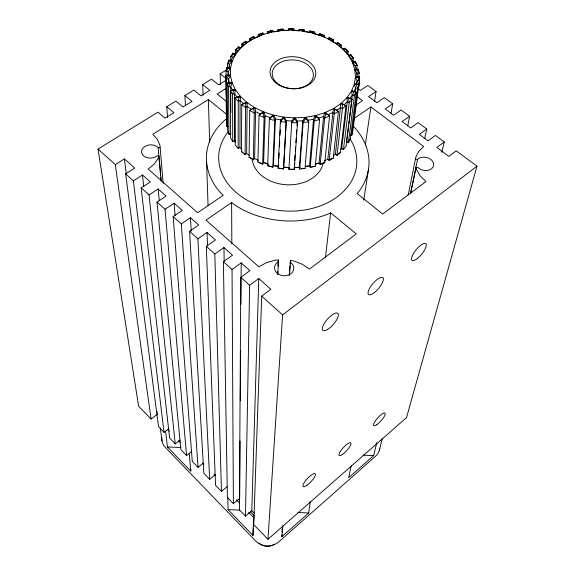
<?xml version="1.0" encoding="UTF-8"?>
<svg xmlns="http://www.w3.org/2000/svg" width="575" height="575" viewBox="0 0 575 575"><rect width="100%" height="100%" fill="white"/><g stroke="black" fill="none" stroke-linecap="round" stroke-linejoin="round"><path stroke-width="0.86" d="M239.926 147.523L240.12 100.445L240.587 96.564L238.884 97.412L238.258 101.372L238.165 148.436L239.926 147.523L241.838 149.363M241.845 46.589L241.859 43.923L245.525 41.256L247.027 42.715L245.525 41.256M245.144 153.748L245.094 154.589L245.654 103.622L247.135 102.573L246.632 153.46L245.094 154.589L241.45 151.613L241.73 104.607L246.639 102.185L240.587 96.564M239.696 498.345L233.385 503.678L232.048 269.488L241.198 262.89L249.945 270.674L240.796 277.344L239.408 509.874L245.482 516.12L251.8 510.715L258.779 278.537L249.622 285.279L245.482 516.12M239.703 497.454L240.062 441.047M240.321 400.761L240.638 350.628M240.932 304.067L241.198 262.89M228.261 126.558L226.852 126.673L226.464 122.842L225.946 75.318L230.395 75.138L230.467 68.389L228.419 68.303L225.997 71.437L226.263 95.673M228.182 75.275L228.225 71.523L230.467 68.389M249.449 41.479L249.485 38.812L253.719 36.62L254.991 37.842L262.293 34.78L261.258 33.602L258.197 34.68L258.139 37.346M283.705 167.268L288.938 167.641L288.894 169.28L294.321 169.33L297.476 122.77L291.755 122.712L294.206 119.413L294.235 117.882L284.294 117.178L286.278 120.642L283.705 167.268L283.475 168.899L278.106 168.18L280.377 121.562L283.173 118.579L283.568 117.084L273.873 115.216L275.425 118.888L273.412 165.564L272.823 167.131L267.662 165.765L269.366 119.083L272.435 116.452L273.175 115.036L264.018 112.053L265.097 115.87L263.616 162.624L262.674 164.091L257.895 162.114L259.059 115.338L263.364 111.794L255.02 107.791L255.588 111.701L254.603 158.549L253.345 159.864L249.068 157.349L249.758 110.465L254.438 107.46L247.135 102.573M291.755 122.712L291.791 121.03L294.235 117.882M298.08 30.777L293.796 30.475L293.825 29.016L290.885 28.75L288.499 28.944L288.406 30.727M335.16 153.532L337.015 155.437L342.42 108.704L342.369 104.686L340.824 103.615L335.412 154.28L333.227 155.832M293.796 30.475L291.705 30.101L291.733 28.764M310.335 501.493L308.71 512.972L281.908 536.648L281.958 534.894M282.037 532.263L282.138 528.756M267.713 33.4L267.77 31.618L272.802 30.511L273.448 31.92L278.437 31.129L281.074 30.554L280.629 29.232L277.955 29.692L277.876 31.474M350.326 135.175L351.713 135.484L352.705 131.747L359.418 80.795L357.47 76.734L355.429 76.647L354.861 69.913L356.881 69.884L359.195 73.061L358.627 77.438M227.815 497.174L228.016 509.63L252.971 535.454L253.582 517.45L248.652 512.404M353.345 125.673L353.625 122.396M258.779 278.537L270.847 289.283L261.697 296.118L253.748 524.623L267.979 539.257L406.518 417.608L476.984 166.146L456.255 150.815L448.816 156.371L436.813 147.423L444.259 141.939L435.469 135.441L428.023 140.875L419.304 134.377L426.765 129.001L418.126 122.612L410.665 127.945L402.105 121.562L409.573 116.287L401.084 110.005L393.616 115.237L385.2 108.962L392.675 103.788L384.33 97.613L376.855 102.745L368.582 96.586L376.064 91.497L367.863 85.438L360.381 90.476L357.672 88.449M252.971 535.454L253.295 528.439M253.374 526.686L253.819 517.047M294.479 163.207L294.321 169.33L288.894 169.28L291.791 121.03L286.278 120.642L283.475 168.899L278.106 168.18L278.602 164.781M278.911 158.499L279.177 153.115M279.486 146.841L279.752 141.457M280.054 135.175L280.32 129.792M280.629 123.517L280.808 119.923L283.568 117.084M277.574 274.304L277.718 271.608M278.02 266.232L278.357 259.957L275.202 260.144L266.484 262.624L258.865 266.857L206.001 220.132L231.61 202.551L234.967 205.081A81.37 60.67 3.4 0 0 328.224 213.979L330.647 212.836L356.277 233.888L309.451 269.078L302.148 264.191L293.624 260.957L290.49 260.489L289.218 275.562M277.876 274.167L278.357 259.957M293.724 30.798L293.825 29.016L288.499 28.944L288.636 30.403L283.511 30.619L281.75 30.482L281.47 29.153L280.629 29.232M299.036 31.165L299.144 29.39L302.026 29.526L304.427 30.058L304.304 31.833M267.979 539.257L282.591 314.892L476.984 166.146M294.659 160.518L295.018 155.142M295.262 151.556L295.564 147.078M295.866 142.593L296.168 138.115M296.412 134.528L296.714 130.051M297.016 125.573L297.318 121.088L294.975 117.889L304.865 117.401L305.188 118.924L303.162 122.482L299.719 169.043L305.037 168.417L308.768 121.857L308.222 120.211L305.584 117.314L315.122 115.654L315.804 117.12L314.252 120.894L310.241 167.462L315.287 166.182L319.571 119.607L318.651 118.04L315.812 115.489L324.717 112.7L325.723 114.08L324.688 117.997L320.153 164.594L324.782 162.711L329.568 116.085L325.349 112.456L333.363 108.646L334.664 109.89L329.159 160.547L333.248 158.111L338.467 111.421L333.917 108.33L340.824 103.615M289.663 272.133L290.109 265.866M290.238 264.069L290.49 260.489M299.719 169.043L299.381 167.404L302.809 120.815L304.865 117.401M309.501 32.789L309.63 31.014L312.088 31.431L314.733 32.258L314.597 34.033M165.564 431.135L167.454 446.962L190.735 471.054L190.878 469.351M310.241 167.462L309.544 165.88L313.512 119.284L315.122 115.654M324.343 37.353L324.501 35.578L319.7 33.781L318.83 35.089L314.029 33.616L311.442 32.674L312.088 31.431M281.908 536.648L282.943 525.528M320.153 164.594L319.118 163.12L323.596 116.495L324.717 112.7M333.213 42.593L333.478 39.941L329.101 37.634L327.93 38.82L328.771 39.157L329.849 38.072L329.101 37.634M329.159 160.547L327.822 159.21L333.363 108.646M341.248 47.006L341.435 45.238L337.597 42.478L336.145 43.506L329.338 39.459L330.546 38.439L333.478 39.941L332.156 41.048M347.853 54L348.155 51.355L344.964 48.207L343.167 49.428L337.022 44.253L338.474 43.391L341.435 45.238L339.854 46.18L337.022 44.253M325.464 257.435L330.647 212.836M408.149 195.213L415.869 157.025L418.794 151.282L423.667 146.496L370.882 106.928L353.999 118.522M337.015 155.437L340.436 152.533L346.013 105.757L341.284 103.234L346.883 97.757L348.637 98.641L349.219 102.602L343.491 149.428L341.679 148.487L347.307 101.638L346.883 97.757M352.928 62.546L353.46 58.147L350.994 54.675L348.522 55.638L343.584 49.838L345.244 49.155L348.155 51.355L346.351 52.102L343.584 49.838M348.558 125.17L346.459 142.003L348.428 142.715L350.283 139.15L356.327 92.165L351.648 90.807L354.257 84.331L356.256 84.769L357.815 88.442L351.713 135.484L350.47 135.161M348.781 123.395L349.111 120.743M349.327 118.968L351.426 102.134M351.648 100.366L352.31 95.055L351.397 91.267L353.302 91.935L354.394 95.781L348.428 142.715L347.02 142.047L347.314 141.479M356.629 69.834L357.183 65.442L355.53 61.741L354.329 61.978L357.183 65.442L355.055 65.73L352.64 62.833L354.588 62.567M356.766 74.843L356.989 73.097L354.861 69.913M226.809 116.747L226.514 119.018L226.356 104.65M355.062 92.403L355.63 87.961L354.257 84.331M356.737 84.13L357.19 80.572L355.415 77.143L357.456 77.352M353.963 119.772L354.193 118.026M355.098 111.032L355.328 109.279M355.666 106.655L355.896 104.909M356.234 102.285L356.464 100.539M356.802 97.915L357.032 96.162M357.377 93.538L357.6 91.792M357.945 89.168L358.168 87.414M358.512 84.791L358.735 83.044M359.08 80.421L359.533 76.921L357.47 76.734M228.419 68.303L228.498 67.692L230.532 67.893L232.178 61.324L230.187 61.007L227.47 63.825L227.506 68.245M358.455 89.218L359.734 79.422M301.185 29.418L300.998 30.748L291.705 30.101M298.942 30.834L299.144 29.39L304.427 30.058L304.053 31.481L309.091 32.408L310.78 32.509L311.276 31.23M271.271 166.484L272.823 167.131L274.807 120.484L275.425 118.888L280.808 119.923L280.377 121.562L286.041 122.31L284.079 118.702L284.294 117.178M365.298 145.037L370.882 106.928M351.648 90.807L354.186 91.554L355.63 87.961L357.815 88.442L358.843 84.64L356.629 84.288L357.19 80.572L359.418 80.795L359.533 76.921L357.312 76.834L356.989 73.097L359.195 73.061L358.405 69.223L354.761 69.424L352.64 62.833M374.598 101.265L376.064 91.497M356.629 84.288L354.394 83.842L355.415 77.143M363.716 200.237L368.51 169.208M391.022 113.512L392.675 103.788M407.725 125.968L409.573 116.287M351.124 465.858L348.702 477.652L373.642 455.63L376.769 442.664M410.37 193.717L417.543 159.462L418.212 158.801A8.984 6.605 10.2 0 1 430.812 159.404A8.984 6.605 10.2 0 1 431.379 168.849A8.984 6.605 10.2 0 1 418.78 168.245L418.032 167.519L416.106 167.62L410.773 193.056M424.717 138.64L426.765 129.001M441.794 152.411L444.259 141.939M379.385 450.139L382.368 438.143M228.268 76.015L228.225 71.523L225.997 71.437L226.507 67.598L228.713 67.814L229.633 64.17L232.178 61.324M234.672 140.918L232.731 141.594L232.537 94.401L233.68 90.562L235.556 89.937L234.578 93.711L234.672 140.918L235.649 142.269M303.262 31.266L301.681 30.834L302.026 29.526M356.256 84.769L356.421 84.166L358.843 84.64M158.829 155.782L158.118 147.753L157.493 147.042A9.006 6.641 -3.5 0 0 144.821 146.503A9.006 6.641 -3.5 0 0 143.613 155.89A9.006 6.641 -3.5 0 0 156.285 156.429L157.09 155.768L159.009 156.048L158.348 158.226L154.229 164.091L148.206 169.064L197.62 212.736L223.229 195.327L220.369 192.517A81.37 60.67 3.4 0 1 226.284 118.874M230.187 61.007L230.41 60.418L228.864 60.145L227.47 63.825L229.633 64.17L229.655 66.815M309.091 32.408L309.63 31.014L314.733 32.258L314.029 33.616M273.175 115.036L270.178 117.53L269.366 119.083L274.807 120.484L273.298 116.675L273.873 115.216M230.992 133.838L228.929 134.27L228.534 86.94L230.158 83.289L232.149 82.893L230.704 86.509L230.862 112.405M230.978 60.612L232.731 57.162L235.513 54.632L233.63 54.1L230.683 56.587L230.712 61.007M235.513 54.632L232.357 60.849L228.864 60.145M343.167 49.428L344.964 48.207M353.302 91.935L353.611 91.36M228.167 126.522L226.852 126.673L226.349 79.206L228.397 75.799L230.446 75.641L228.577 79.041L228.613 83.519M233.63 54.1L233.982 53.554L232.911 53.159L230.683 56.587L232.731 57.162M318.83 35.089L320.117 35.334L320.915 34.133M260.885 162.991L262.674 164.091L264.105 117.358L263.106 113.412L264.018 112.053M351.397 91.267L347.243 97.333L350.017 98.418L352.31 95.055L354.394 95.781L356.327 92.165L354.186 91.554M238.747 147.66L238.165 148.436L235.247 145.094L235.189 97.958L240.192 96.126L235.556 89.937M232.911 53.159L235.8 54.194L240.357 48.494L238.625 47.761L235.534 49.896L235.534 53.439M240.357 48.494L237.41 50.693L234.888 53.849L235.8 54.194M263.364 111.794L259.059 115.338L264.105 117.358L265.097 115.87L270.178 117.53M319.7 33.781L324.501 35.578L323.473 36.829L320.735 35.571L321.677 34.421M348.637 98.641L349.082 98.109L352.022 99.274L346.164 146.151L343.491 149.428L341.471 148.062M252.633 37.389L253.934 38.446L250.894 39.962L249.485 38.812L253.719 36.62M238.625 47.761L239.099 47.272L240.738 48.099L246.553 43.06L245.022 42.148L241.859 43.923L243.527 44.915L246.553 43.06M240.738 48.099L238.524 46.812L235.534 49.896L237.41 50.693M340.493 149.687L341.679 148.487M252.849 159.016L253.345 159.864L254.265 113.038L253.805 109.013L255.02 107.791M344.209 104.679L347.307 101.638L349.219 102.602L352.022 99.274L350.017 98.418M240.3 47.711L243.527 44.915M260.223 113.922L255.588 111.701L254.265 113.038L249.758 110.465L254.438 107.46M215.345 474.627L209.667 479.284L197.908 238.812L207.036 232.48L215.452 239.969L206.317 246.366L215.539 485.322L221.447 491.402L227.125 486.673M342.369 104.686L342.944 104.219L346.013 105.757L342.42 108.704L340.731 107.525L336.907 110.148M191.468 451.619L186.573 455.537L165.039 209.278L174.153 203.205L182.261 210.421L173.14 216.559L192.287 461.416L198.044 467.331L203.083 463.249M168.964 428.583L164.069 432.393L133.378 180.838L142.471 175.001L150.276 181.952L141.184 187.853L169.639 438.121L175.246 443.886L180.14 440.026M349.097 140.084L350.283 139.15M226.607 79.932L218.629 84.884L211.485 79.163L202.702 84.575L209.846 90.347L200.977 95.853L193.847 90.031L184.906 95.536L192.036 101.408L183.008 107.015L175.878 101.099L166.772 106.706L173.894 112.678L165.054 118.17L157.931 112.154L98.016 149.062L138.64 406.238L151.11 419.067L157.392 414.244M245.022 42.148L245.604 41.723M233.385 503.678L227.391 497.519L223.388 261.704L232.53 255.178L223.955 247.537L214.813 253.999L221.447 491.402M329.338 39.459L336.526 43.894L337.863 42.945L338.474 43.391M209.667 479.284L203.838 473.29L189.57 231.322L198.698 225.055L190.44 217.702L181.319 223.905L198.044 467.331M355.889 105.132L362.502 100.639L356.831 96.392M186.573 455.537L180.888 449.693L157.011 202.069L166.118 196.053L158.161 188.974L149.062 194.925L175.246 443.886M253.309 37.044L254.481 38.166L254.991 37.842M164.069 432.393L158.535 426.7L125.645 173.887L134.73 168.108L124.38 158.894L115.302 164.601L151.11 419.067M226.665 114.411L208.373 99.511L152.849 134.241L157.421 139.466L159.965 145.475L163.178 183.339M226.241 88.342L217.185 93.998L225.997 101.114M247.063 42.327L250.894 39.962M247.027 42.715L253.934 38.446M220.369 84.568L220.189 73.801L225.939 70.258M251.232 109.221L247.185 106.504L245.568 107.647L241.73 104.607L246.639 102.185M334.664 109.89L335.347 109.494L338.467 111.421L334.168 113.886L332.752 112.528L328.303 114.648M278.573 261.632L277.553 262.2A9.653 7.763 3.6 0 0 277.15 273.19A9.653 7.763 3.6 0 0 290.806 273.786A9.653 7.763 3.6 0 0 291.144 262.797L290.167 262.143M348.522 55.638L350.994 54.675M324.3 160.957L327.822 159.21M338.474 153.489L340.436 152.533M254.481 38.166L262.293 34.78M243.477 103.572L240.12 100.445L238.258 101.372L235.189 97.958L240.192 96.126M320.843 163.832L321.576 163.53M325.723 114.08L326.499 113.778L329.568 116.085L324.688 117.997L323.596 116.495L318.651 118.04M262.89 33.012L262.013 33.336L262.904 34.565L263.86 34.342L262.89 33.012L258.197 34.68L259.318 35.959M329.964 159.318L333.248 158.111M233.824 140.947L235.002 140.537M315.682 163.861L318.212 163.034M315.201 164.393L319.118 163.12M270.674 30.863L271.422 32.128L268.582 32.998L267.77 31.618L272.802 30.511M230.489 133.81L228.929 134.27L227.671 130.489L227.211 83.095L231.977 82.397L230.446 75.641M262.904 34.565L271.422 32.128M348.838 56.084L350.671 55.602L353.46 58.147L351.469 58.672L348.838 56.084L352.425 62.359L353.46 62.15L351.469 58.672M232.149 82.893L235.268 89.463L233.321 89.973L233.68 90.562M322.381 163.329L324.782 162.711M311.449 166.836L315.287 166.182M235.268 89.463L230.316 90.713L230.618 137.978L232.731 141.594M315.804 117.12L316.652 116.919L319.571 119.607L314.252 120.894L313.512 119.284L308.222 120.211M352.425 62.359L355.53 61.741M305.893 166.297L308.351 165.844M305.354 166.649L309.544 165.88M281.074 30.554L272.068 31.984L271.479 30.683M231.977 82.397L229.95 82.678L230.158 83.289M301.415 168.619L305.037 168.417M305.188 118.924L306.087 118.824L308.768 121.857L303.162 122.482L302.809 120.815L297.318 121.088L297.476 122.77L295.119 119.427L294.975 117.889M283.511 30.619L283.195 29.174L277.955 29.692L278.437 31.129M354.761 69.424L358.405 69.223M230.395 75.138L225.946 75.318L226.349 79.206L228.577 79.041L229.418 82.793L227.211 83.095L228.534 86.94L230.704 86.509L232.429 90.153L230.316 90.713L232.537 94.401L234.578 93.711L237.152 97.153M295.155 167.447L300.258 167.174M294.177 167.684L299.381 167.404M158.118 147.753L160.073 147.653M281.75 30.482L291.015 30.087L290.885 28.75M294.206 119.413L295.119 119.427M281.47 29.153L283.195 29.174M228.713 67.814L230.532 67.893M167.454 446.962L180.838 447.522M362.976 455.177L373.642 455.63M228.016 509.63L239.653 510.111M297.987 512.526L308.71 512.972M228.498 67.692L226.507 67.598L226.536 70.243M283.374 167.081L289.354 167.505M355.429 76.647L356.687 76.77M283.173 118.579L284.079 118.702M415.61 159.182L417.543 159.462M354.394 83.842L356.421 84.166M267.662 165.765L270.451 166.268M301.681 30.834L310.78 32.509M273.484 165.384L277.646 166.204M273.412 165.564L278.516 166.577M272.435 116.452L273.298 116.675M257.895 162.114L260.137 162.775M311.442 32.674L320.117 35.334M264.076 162.502L268.007 163.817M263.616 162.624L268.432 164.242M262.301 113.088L263.106 113.412M249.068 157.349L252.173 158.614M347.243 97.333L349.082 98.109M320.735 35.571L328.771 39.157M254.603 158.549L258.261 160.36M241.45 151.613L243.009 152.44M253.086 108.603L253.805 109.013M341.284 103.234L342.944 104.219M246.632 153.46L249.191 155.236M335.649 153.884L336.627 154.589M245.036 103.141L245.654 103.622M238.524 46.812L239.099 47.272M220.189 73.801L226.033 78.444M333.917 108.33L335.347 109.494M339.854 46.18L343.261 49.047M98.016 149.062L115.302 164.601M125.645 173.887L133.378 180.838M141.184 187.853L149.062 194.925M157.011 202.069L165.039 209.278M173.14 216.559L181.319 223.905M189.57 231.322L197.908 238.812M206.317 246.366L214.813 253.999M223.388 261.704L232.048 269.488M240.796 277.344L249.622 285.279M261.697 296.118L282.591 314.892M344.734 48.652L345.244 49.155M336.145 43.506L336.526 43.894M251.8 510.715L254.157 513.123M202.774 462.983L204.024 464.255M214.008 474.476L215.258 475.755M238.359 499.387L239.61 500.667M250.218 511.527L254.588 515.998M167.512 429.266L169.366 431.164M178.624 440.651L180.471 442.549M236.332 499.783L239.416 502.938M238.395 96.866L238.884 97.412M325.349 112.456L326.499 113.778M346.351 52.102L349.09 55.315M350.276 55.049L350.671 55.602M315.812 115.489L316.652 116.919M337.597 42.478L337.863 42.945M305.584 117.314L306.087 118.824M355.055 65.73L356.234 69.388M416.106 167.62L416.623 169.848L420.311 176.051L425.946 181.528L382.72 214.015L357.118 193.523L358.671 191.777A81.37 60.67 3.4 0 0 353.654 126.486M356.759 69.273L356.881 69.884M124.38 158.894L126.335 174.017M157.047 411.578L157.277 413.36M160.324 427.901L161.992 440.989M142.471 175.001L143.75 186.595M228.333 75.174L228.397 75.799M158.161 188.974L159.246 200.574M159.009 156.048L161.237 181.067M158.995 157.572L159.39 162.028M159.548 163.81L160.583 175.411M160.741 177.193L161.058 180.766M189.261 453.193L190.735 471.054M166.772 106.706L167.591 117.451M174.153 203.205L175.095 215.704M184.906 95.536L185.445 105.376M190.44 217.702L191.202 231.136M207.036 232.48L207.532 245.906M202.702 84.575L203.09 95.321M206.569 161.92L208.078 205.785M208.373 99.511L209.674 142.593M223.955 247.537L224.171 260.993M231.61 202.551L231.847 243.865M379.73 448.356A15.604 13.829 15.7 0 1 375.525 456.277L278.789 541.837A16.344 15.453 3.9 0 1 255.552 540.881L165.392 447.443A15.633 13.879 -9.1 0 1 161.834 437.359M323.251 162.703A35.772 26.651 3.4 0 1 286.947 184.776A35.772 26.651 3.4 0 1 252.231 159.505M350.139 139.006A69.144 51.542 3.4 0 1 284.704 210.982A69.144 51.542 3.4 0 1 228.239 131.768M274.404 544.173A12.075 11.45 3.9 0 1 259.03 543.145M417.299 258.563A10.839 3.551 -50.6 0 0 425.974 243.8A10.839 3.551 -50.6 0 0 413.454 253.589A10.839 3.551 -50.6 0 0 417.299 258.563M327.376 329.583A11.306 3.946 -48.6 0 0 338.28 314.209A11.306 3.946 -48.6 0 0 325.313 321.842A11.306 3.946 -48.6 0 0 327.376 329.583M374.433 292.517A11.054 3.745 -49.7 0 0 382.936 277.689A11.054 3.745 -49.7 0 0 369.775 287.982A11.054 3.745 -49.7 0 0 374.433 292.517M376.912 424.587A8.431 2.192 -47.9 0 0 385.221 413.518A8.431 2.192 -47.9 0 0 375.971 420.059A8.431 2.192 -47.9 0 0 376.912 424.587M342.635 454.315A8.603 2.278 -47.3 0 0 350.966 443.152A8.603 2.278 -47.3 0 0 341.241 450.081A8.603 2.278 -47.3 0 0 342.635 454.315M307.014 485.214A8.805 2.357 -46.6 0 0 315.366 473.958A8.805 2.357 -46.6 0 0 305.124 481.297A8.805 2.357 -46.6 0 0 307.014 485.214M278.825 84.884A22.871 15.985 3.4 0 0 315.538 75.648A22.871 15.985 3.4 0 0 284.388 57.608A22.871 15.985 3.4 0 0 278.825 84.884M280.104 85.301A20.599 14.418 3.4 0 0 313.188 77A20.599 14.418 3.4 0 0 285.157 60.713A20.599 14.418 3.4 0 0 280.104 85.301"/></g></svg>
